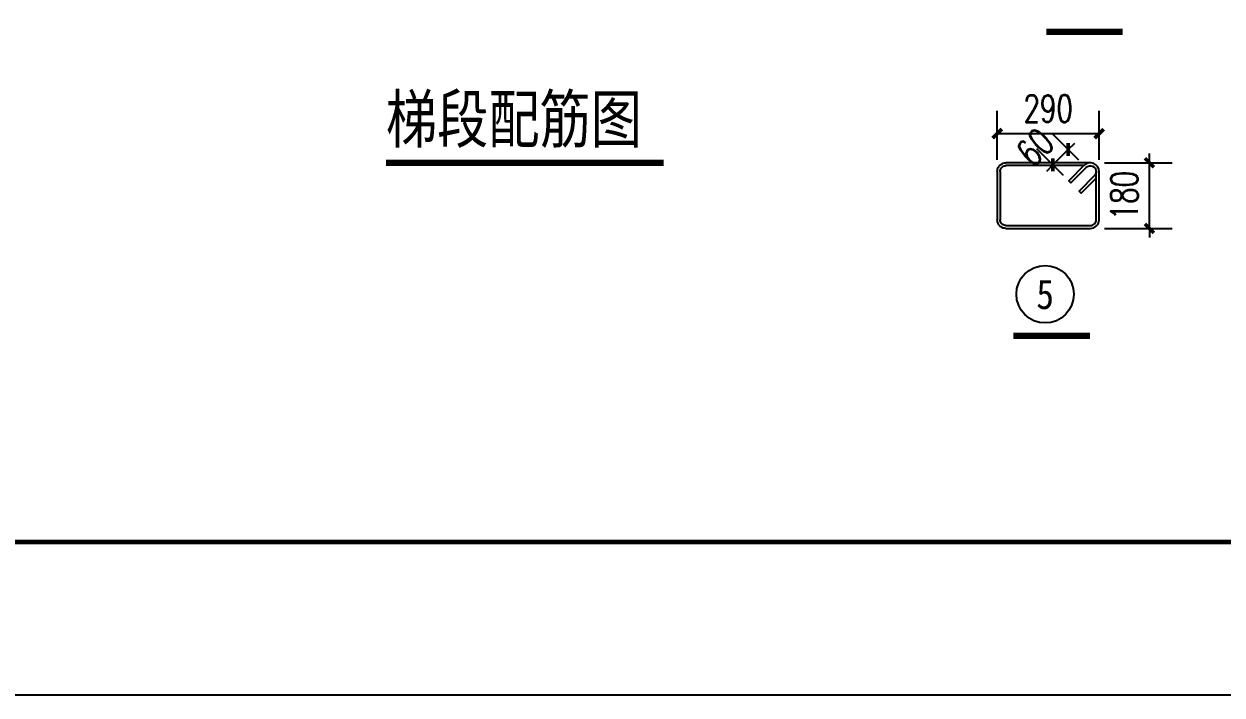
# Model space of a CAD drawing. Header units: millimetres. Extents: x 44261 to 69296, y 20351 to 31510.
# Drawn here: x 58969 to 62254, y 20351 to 22190 of the extents above; entities that cross this region are included whole.
import ezdxf
from ezdxf.enums import TextEntityAlignment as Align

# ---------------------------------------------------------------- set-up
doc = ezdxf.new("R2010")
doc.units = ezdxf.units.MM
doc.header["$LTSCALE"] = 1000
doc.layers.get('0').update_dxf_attribs({"lineweight": 25})
doc.layers.add('DIM_MODI', color=6, linetype='Continuous', plot=False)
for name, color, linetype in [('DIM_SYMB', 3, 'Continuous'), ('Hatch_70%', 252, 'Continuous'), ('PUB_DIM', 3, 'Continuous'), ('PUB_TEXT', 7, 'Continuous'), ('PUB_TITLE', 4, 'Continuous')]:
    doc.layers.add(name, color=color, linetype=linetype)
doc.layers.add('PC-GJ(双线钢筋)', color=7, linetype='Continuous', lineweight=25)
doc.styles.add('_TCH_DIM_T3', font='SIMPLEX', dxfattribs={"width": 0.705882, "bigfont": 'GBCBIG'})
doc.styles.add('Arial', font='arial.ttf', dxfattribs={"height": 250})
doc.styles.add('HZXY', font='romand.shx', dxfattribs={"bigfont": 'hzxy.shx'})
doc.styles.add('仿宋（工艺）', font='simfang.ttf', dxfattribs={"width": 0.8, "height": 135})
doc.dimstyles.new('_TCH_ARCH&&25', dxfattribs={"dimtxt": 74.375, "dimasz": 25, "dimexe": 62.5, "dimexo": 75, "dimgap": 31.5625, "dimtad": 1, "dimdec": 0, "dimzin": 0, "dimdsep": 46, "dimtxsty": '_TCH_DIM_T3', "dimblk": 'ARCHTICK', "dimcen": 0.09, "dimclrt": 7, "dimazin": 2, "dimtfac": 1, "dimtdec": 0, "dimtix": 1, "dimtmove": 2, "dimatfit": 3, "dimfxl": 0, "dimtolj": 1, "dimtzin": 0, "dimarcsym": 0})

# ---------------------------------------------------------------- blocks, each defined once
blk = doc.blocks.new('_ArchTick')
at = {"color": 0, "linetype": 'ByBlock', "const_width": 0.4}
blk.add_lwpolyline([(-0.5, -0.5), (0.5, 0.5)], dxfattribs=at)
blk = doc.blocks.new('*D14')
at = {"layer": 'Defpoints', "color": 0, "transparency": 16777216}
for p in [(61916.9, 21889.6), (61637.5, 21742.5), (61916.9, 21742.5)]:
    blk.add_point(p, dxfattribs=at)
at = {"layer": 'PUB_DIM', "color": 0, "lineweight": -2, "transparency": 16777216}
for p, q in [((61637.5, 21817.5), (61637.5, 21952.1)), ((61916.9, 21817.5), (61916.9, 21952.1)), ((61637.5, 21889.6), (61916.9, 21889.6))]:
    blk.add_line(p, q, dxfattribs=at)
at = {"layer": 'PUB_DIM', "color": 0, "lineweight": -2, "transparency": 16777216, "xscale": 25, "yscale": 25, "zscale": 25, "rotation": 180}
blk.add_blockref('_ArchTick', (61637.5, 21889.6), dxfattribs=at)
at = {"layer": 'PUB_DIM', "color": 0, "lineweight": -2, "transparency": 16777216, "xscale": 25, "yscale": 25, "zscale": 25}
blk.add_blockref('_ArchTick', (61916.9, 21889.6), dxfattribs=at)
at = {"layer": 'PUB_DIM', "color": 7, "transparency": 16777216, "insert": (61777.2, 21958.3), "char_height": 74.38, "attachment_point": 5, "style": '_TCH_DIM_T3'}
blk.add_mtext('\\A1;290', dxfattribs=at)
blk = doc.blocks.new('*D68')
at = {"layer": 'Defpoints', "color": 0, "transparency": 16777216}
for p in [(61832.4, 21846.3), (61914.5, 21764.3), (61872, 21721.9)]:
    blk.add_point(p, dxfattribs=at)
at = {"layer": 'PUB_DIM', "color": 0, "lineweight": -2, "transparency": 16777216}
for p, q in [((61861.4, 21817.3), (61788.2, 21890.5)), ((61819, 21774.9), (61745.8, 21848.1)), ((61790, 21803.9), (61832.4, 21846.3)), ((61832.4, 21846.3), (61850.1, 21864)), ((61790, 21803.9), (61772.3, 21786.2))]:
    blk.add_line(p, q, dxfattribs=at)
at = {"layer": 'PUB_DIM', "color": 0, "lineweight": -2, "transparency": 16777216, "xscale": 25, "yscale": 25, "zscale": 25}
for p, rotation in [((61832.4, 21846.3), 224.9999996042016), ((61790, 21803.9), 44.99999960420157)]:
    blk.add_blockref('_ArchTick', p, dxfattribs=dict(at, rotation=rotation))
at = {"layer": 'PUB_DIM', "color": 7, "transparency": 16777216, "insert": (61741.4, 21852.5), "char_height": 74.38, "attachment_point": 5, "rotation": 45, "style": '_TCH_DIM_T3'}
blk.add_mtext('\\A1;60', dxfattribs=at)
blk = doc.blocks.new('*D70')
at = {"layer": 'Defpoints', "color": 0, "transparency": 16777216}
for p in [(61856.4, 21809.9), (62054.8, 21809.9), (61856.4, 21629.9)]:
    blk.add_point(p, dxfattribs=at)
at = {"layer": 'PUB_DIM', "color": 0, "lineweight": -2, "transparency": 16777216}
for p, q in [((62054.8, 21809.9), (62054.8, 21834.9)), ((61931.4, 21809.9), (62117.3, 21809.9)), ((62054.8, 21629.9), (62054.8, 21809.9)), ((61931.4, 21629.9), (62117.3, 21629.9)), ((62054.8, 21629.9), (62054.8, 21604.9))]:
    blk.add_line(p, q, dxfattribs=at)
at = {"layer": 'PUB_DIM', "color": 0, "lineweight": -2, "transparency": 16777216, "xscale": 25, "yscale": 25, "zscale": 25}
for p, rotation in [((62054.8, 21809.9), 270), ((62054.8, 21629.9), 90)]:
    blk.add_blockref('_ArchTick', p, dxfattribs=dict(at, rotation=rotation))
at = {"layer": 'PUB_DIM', "color": 7, "transparency": 16777216, "insert": (61986, 21719.9), "char_height": 74.38, "attachment_point": 5, "rotation": 90, "style": '_TCH_DIM_T3'}
blk.add_mtext('\\A1;180', dxfattribs=at)
blk = doc.blocks.new('A3-TK')
at = {"layer": 'PUB_TITLE', "const_width": 10.3}
blk.add_lwpolyline([(65047.4, -3363.6), (54666.7, -3363.6), (54666.7, -11603.3), (65047.4, -11603.3)], close=True, dxfattribs=at)
at = {"layer": 'PUB_TITLE', "style": 'HZXY', "width": 0.9, "flags": 8}
for tag, p in [('业主名称', (65644.3, -6414.3)), ('工程名称', (65644.3, -7027.5))]:
    blk.add_attdef(tag, text='', height=90, dxfattribs=at).set_placement(p, align=Align.CENTER)
at = {"layer": 'PUB_TITLE', "flags": 8}
for tag, p, height, style in [('第三版', (65160.4, -8878.2), 60, 'HZXY'), ('第二版', (65160.4, -9001.8), 60, 'HZXY'), ('第一版', (65160.4, -9125.4), 60, 'HZXY'), ('施工图', (65444.7, -9313.6), 60, 'HZXY'), ('工艺', (65444.7, -9486.2), 60, 'HZXY'), ('1:30', (65444.7, -9634.4), 45, 'Arial'), ('2016.10', (65444.7, -9796), 45, 'Arial')]:
    blk.add_attdef(tag, p, '', height=height, dxfattribs=dict(at, style=style))
at = {"layer": 'PUB_TITLE', "style": 'Arial', "flags": 8}
blk.add_attdef('160301', text='', height=45, dxfattribs=at).set_placement((65649.5, -10993.9), align=Align.CENTER)
blk = doc.blocks.new('图框-A3-50')
at = {"layer": 'PUB_TITLE'}
blk.add_lwpolyline([(0, 8910), (12600, 8910), (12600, 0), (0, 0)], close=True, dxfattribs=at)
blk.add_blockref('A3-TK', (-53890.7, 11938.4))
at = {"layer": 'PUB_TITLE', "style": 'Arial', "flags": 8}
blk.add_attdef('2017.12', (11631.6, 2816.5), '', height=45, dxfattribs=at)
blk = doc.blocks.new('A$C3CA65E05')
at = {"layer": 'DIM_MODI'}
blk.add_lwpolyline([(0, 8910), (12600, 8910), (12600, 0), (0, 0)], close=True, dxfattribs=at)
blk = doc.blocks.new('A$C1E0F1A4C')
at = {"layer": 'DIM_MODI', "xscale": 1.666666666666667, "yscale": 1.666666666666667, "zscale": 1.666666666666667}
blk.add_blockref('A$C3CA65E05', (0, -14850), dxfattribs=at)
at = {"layer": 'PUB_TITLE', "xscale": 1.666666666666667, "yscale": 1.666666666666667, "zscale": 1.666666666666667}
blk.add_blockref('图框-A3-50', (0, -14850), dxfattribs=at)

msp = doc.modelspace()

# ---------------------------------------------------------------- linework, layer by layer
at = {"layer": 'DIM_SYMB', "const_width": 17.5}
for points in [[(61771.7, 22168.3), (61981.7, 22168.3)], [(59961.5, 21810), (60723, 21810)], [(61681.4, 21335.9), (61891.4, 21335.9)]]:
    msp.add_lwpolyline(points, dxfattribs=at)
at = {"layer": 'PC-GJ(双线钢筋)'}
for points in [[(61637.5, 21785.9), (61637.5, 21653.9)], [(61645.5, 21785.9), (61645.5, 21653.9)], [(61892.9, 21809.9), (61661.5, 21809.9)], [(61874.9, 21801.9), (61661.5, 21801.9)]]:
    msp.add_lwpolyline(points, dxfattribs=at)
for points in [[(61661.5, 21629.9), (61892.9, 21629.9, 0.414214), (61916.9, 21653.9), (61916.9, 21785.9, 0.668179), (61875.9, 21802.9)], [(61661.5, 21637.9), (61892.9, 21637.9, 0.414214), (61908.9, 21653.9), (61908.9, 21785.9, -0.198912), (61904.2, 21774.6), (61861.8, 21732.1), (61864.9, 21729), (61867.4, 21726.5), (61908.9, 21767.9)], [(61875.9, 21802.9), (61833.5, 21760.4), (61836.3, 21757.6), (61839.1, 21754.8), (61881.6, 21797.2, -0.668179), (61908.9, 21785.9)]]:
    msp.add_lwpolyline(points, format="xyb", dxfattribs=at)
for points, knots in [([(61637.5, 21785.9), (61637.5, 21788.4), (61637.9, 21790.9), (61639.5, 21795.7), (61640.6, 21798), (61643.6, 21802), (61645.4, 21803.8), (61649.4, 21806.8), (61651.7, 21807.9), (61656.5, 21809.5), (61659, 21809.9), (61661.5, 21809.9)], [3.141593, 3.141593, 3.141593, 3.141593, 3.455752, 3.455752, 3.769911, 3.769911, 4.08407, 4.08407, 4.39823, 4.39823, 4.712389, 4.712389, 4.712389, 4.712389]), ([(61645.5, 21785.9), (61645.5, 21787.6), (61645.8, 21789.3), (61646.8, 21792.4), (61647.6, 21793.9), (61649.5, 21796.7), (61650.7, 21797.8), (61653.5, 21799.8), (61655, 21800.6), (61658.2, 21801.6), (61659.8, 21801.9), (61661.5, 21801.9)], [3.141593, 3.141593, 3.141593, 3.141593, 3.455752, 3.455752, 3.769911, 3.769911, 4.08407, 4.08407, 4.39823, 4.39823, 4.712389, 4.712389, 4.712389, 4.712389]), ([(61661.5, 21629.9), (61659, 21629.9), (61656.5, 21630.3), (61651.7, 21631.8), (61649.4, 21633), (61645.4, 21635.9), (61643.6, 21637.7), (61640.6, 21641.8), (61639.5, 21644.1), (61637.9, 21648.8), (61637.5, 21651.3), (61637.5, 21653.9)], [1.570796, 1.570796, 1.570796, 1.570796, 1.884956, 1.884956, 2.199115, 2.199115, 2.513274, 2.513274, 2.827433, 2.827433, 3.141593, 3.141593, 3.141593, 3.141593]), ([(61661.5, 21637.9), (61659.8, 21637.9), (61658.2, 21638.1), (61655, 21639.2), (61653.5, 21640), (61650.7, 21641.9), (61649.5, 21643.1), (61647.6, 21645.8), (61646.8, 21647.3), (61645.8, 21650.5), (61645.5, 21652.2), (61645.5, 21653.9)], [1.570796, 1.570796, 1.570796, 1.570796, 1.884956, 1.884956, 2.199115, 2.199115, 2.513274, 2.513274, 2.827433, 2.827433, 3.141593, 3.141593, 3.141593, 3.141593])]:
    msp.add_open_spline(points, degree=3, knots=knots, dxfattribs=at)
at = {"layer": 'PUB_TEXT'}
msp.add_circle((61768.9, 21449.7), 78.8, dxfattribs=at)

# ---------------------------------------------------------------- block references
at = {"layer": 'Hatch_70%', "xscale": 0.7514450867052023, "yscale": 0.7514450867052023, "zscale": 0.7514450867052023}
msp.add_blockref('A$C1E0F1A4C', (53515.9, 31510.2), dxfattribs=at)

# ---------------------------------------------------------------- texts
at = {"layer": 'PUB_TEXT', "style": '仿宋（工艺）', "width": 0.8}
msp.add_text('梯段配筋图', height=128.68, dxfattribs=at).set_placement((59961.5, 21865.5))
at = {"layer": 'PUB_TEXT', "style": '仿宋（工艺）', "width": 1.011561}
msp.add_text('5', height=81.3, dxfattribs=at).set_placement((61744.8, 21409), (61793, 21409), align=Align.FIT)

# ---------------------------------------------------------------- dimensions: what is measured, and where the dimension line sits
at = {"layer": 'PUB_DIM'}
dim = msp.add_aligned_dim(p1=(61637.5, 21742.5), p2=(61916.9, 21742.5), distance=147.1, text='290', dimstyle='_TCH_ARCH&&25', dxfattribs=at)
dim.commit()
dim.dimension.update_dxf_attribs({"geometry": '*D14', "text_midpoint": (61777.2, 21958.3)})
dim = msp.add_linear_dim(base=(61832.4, 21846.3), p1=(61872, 21721.9), p2=(61914.5, 21764.3), angle=45, dimstyle='_TCH_ARCH&&25', dxfattribs=at)
dim.commit()
dim.dimension.update_dxf_attribs({"geometry": '*D68', "text_midpoint": (61741.4, 21852.5), "dimtype": 129})
dim = msp.add_aligned_dim(p1=(61856.4, 21629.9), p2=(61856.4, 21809.9), distance=-198.4, dimstyle='_TCH_ARCH&&25', dxfattribs=at)
dim.commit()
dim.dimension.update_dxf_attribs({"geometry": '*D70', "text_midpoint": (61986, 21719.9)})

doc.saveas('drawing.dxf')
